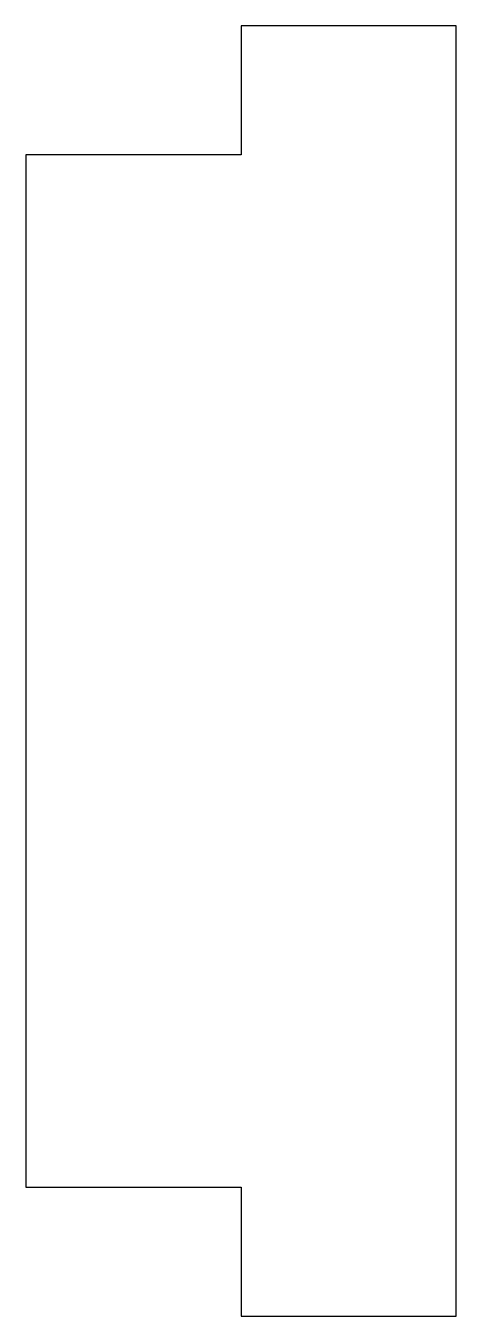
# Model space of a CAD drawing. Header units: millimetres. Extents: x -20 to 0, y 0 to 60.
import ezdxf

# ---------------------------------------------------------------- set-up
doc = ezdxf.new("R2010")
doc.units = ezdxf.units.MM

msp = doc.modelspace()

# ---------------------------------------------------------------- linework, layer by layer
at = {"color": 7, "linetype": 'Continuous', "lineweight": 25}
for p, q in [((0, 60), (-10, 60)), ((-10, 60), (-10, 54)), ((0, 0), (0, 60)), ((-10, 54), (-20, 54)), ((-20, 54), (-20, 6)), ((-20, 6), (-10, 6)), ((-10, 6), (-10, 0)), ((-10, 0), (0, 0))]:
    msp.add_line(p, q, dxfattribs=at)

doc.saveas('drawing.dxf')
